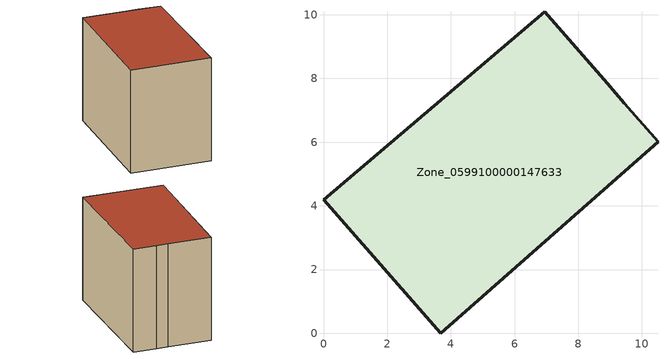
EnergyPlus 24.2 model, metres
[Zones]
Zone_0599100000147633
 floor ground (C_G): 6.94,10.09 8.91,7.84 9.45,7.23 10.5,6.02 3.69,0 0,4.19 z0
 wall outside (C_F): 3.69,0 10.5,6.02 9.45,7.23 8.91,7.84 6.94,10.09 0,4.19 3.69,0 z0:7.28
 roof outside (C_R): 10.5,6.02 9.45,7.23 8.91,7.84 6.94,10.09 0,4.19 3.69,0 z7.28
[BUILDING]
Pand.0599100000147633: North Axis=0; Terrain=City; Loads Convergence Tolerance Value=0.04; Temperature Convergence Tolerance Value=0.4; Solar Distribution=FullExterior; Maximum Number of Warmup Days=25; Minimum Number of Warmup Days=1
[Site:Location]
Rotterdam.The.Hague.AP_ZH_NLD Design_Conditions: Latitude=51.96; Longitude=4.45; Time Zone=1; Elevation=-4.5
[SITE:GROUNDTEMPERATURE:BUILDINGSURFACE]
18, 18, 18, 18, 18, 18, 18, 18, 18, 18, 18, 18
[MATERIAL] Thermal Absorptance=0.9; Solar Absorptance=0.7; Visible Absorptance=0.7
Name | Roughness | Thickness | Conductivity | Density | Specific Heat
G.TI.1946 | MediumSmooth | 0.15 | 1 | 540 | 1210
F.TI.1946 | Rough | 0.3 | 0.857143 | 1920 | 840
R.TI.1946 | MediumRough | 0.2 | 0.1 | 1500 | 1000
[CONSTRUCTION]
C_G: G.TI.1946
C_F: F.TI.1946
C_R: R.TI.1946
[ZONE]
Zone_0599100000147633: Type=1; Multiplier=1; Ceiling Height=Autocalculate; Volume=Autocalculate; Floor Area=autocalculate; Part of Total Floor Area=Yes
[ZONEINFILTRATION:DESIGNFLOWRATE]
Infil_Zone_0599100000147633: Zone or ZoneList or Space or SpaceList=Zone_0599100000147633; Schedule=AlwaysOn; Design Flow Rate Calculation Method=Flow/Area; Flow Rate per Floor Area=0.003; Constant Term Coefficient=1; Temperature Term Coefficient=0; Velocity Term Coefficient=0; Velocity Squared Term Coefficient=0
[HVACTEMPLATE:ZONE:IDEALLOADSAIRSYSTEM]
Zone_0599100000147633: Maximum Heating Supply Air Temperature=50; Minimum Cooling Supply Air Temperature=13; Maximum Heating Supply Air Humidity Ratio=0.0156; Minimum Cooling Supply Air Humidity Ratio=0.0077; Heating Limit=NoLimit; Cooling Limit=NoLimit; Dehumidification Control Type=ConstantSensibleHeatRatio; Cooling Sensible Heat Ratio=0.7; Dehumidification Setpoint=60; Humidification Control Type=None; Humidification Setpoint=30; Outdoor Air Method=None; Outdoor Air Flow Rate per Person=0.00944; Outdoor Air Flow Rate per Zone Floor Area=0; Outdoor Air Flow Rate per Zone=0; Demand Controlled Ventilation Type=None; Outdoor Air Economizer Type=NoEconomizer; Heat Recovery Type=None; Sensible Heat Recovery Effectiveness=0.7; Latent Heat Recovery Effectiveness=0.65
[ZONECONTROL:THERMOSTAT]
ThermostatControl_Zone_0599100000147633: Zone or ZoneList=Zone_0599100000147633; Control Type Schedule=DualSetpointControlType; Control 1=Thermostat_Zone_0599100000147633; Temperature Difference Between Cutout And Setpoint=0
[THERMOSTATSETPOINT:DUALSETPOINT]
Thermostat_Zone_0599100000147633: Heating Setpoint Temperature Schedule=HeatingSetpoint_Zone_0599100000147633; Cooling Setpoint Temperature Schedule=CoolingSetpoint_Zone_0599100000147633
[SCHEDULE:COMPACT]
HeatingSetpoint_Zone_0599100000147633: Through: 12/31, For: AllDays, Until: 24:00, 21
CoolingSetpoint_Zone_0599100000147633: Through: 12/31, For: AllDays, Until: 24:00, 24
DualSetpointControlType: Through: 12/31, For: AllDays, Until: 24:00, 4
AlwaysOn: Through: 12/31, For: AllDays, Until: 24:00, 1
